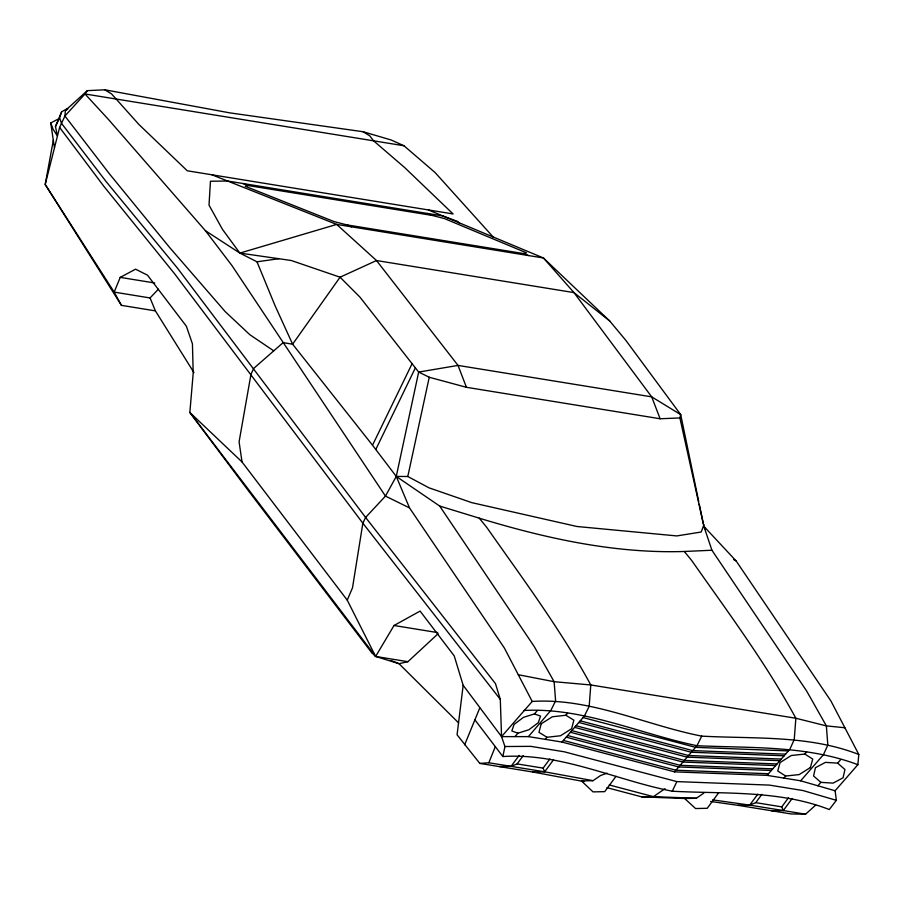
<?xml version="1.0" encoding="UTF-8"?>
<svg xmlns="http://www.w3.org/2000/svg" width="904" height="904" viewBox="0 0 904 904"><rect width="100%" height="100%" fill="white"/><g stroke="black" fill="none" stroke-linecap="round" stroke-linejoin="round"><path stroke-width="1.36" d="M428.417 209.943L543.44 257.979L609.691 320.965L625.726 340.22L680.701 414.608L679.898 417.942L703.877 526.354L711.923 550.242L806.549 690.859L826.369 725.889L827.827 745.077L823.42 754.727L800.65 780.807L767.067 775.361L674.542 771.858L562.005 742.06L528.422 736.613L501.55 736.613L463.164 685.3L454.226 655.897L420.1 611.081L394.02 625.5L375.623 656.451L371.601 652.541L247.436 489.459L189.851 412.45L193.196 373.239L192.439 343.87L186.382 326.242L147.522 275.2L135.577 269.177L120.209 277.381L114.175 292.116L121.43 305.36L155.409 310.874L193.953 372.595M493.448 237.323L435.084 172.54L403.975 145.759L391.116 139.973L363.058 131.724L229.729 112.853L104.83 89.801L87.315 90.649L65.404 110.491L64.918 115.995L59.619 127.441L45.2 184.484L121.43 305.36M474.894 719.821L502.85 756.546C561.26 752.749 615.997 780.231 672.282 791.215C724.838 794.085 779.248 790.006 829.273 809.543L836.358 800.334L835.104 790.763L857.862 764.682L858.8 754.467L830.968 701.052L736.116 560.932L703.877 526.354L705.131 528.817M463.164 685.3L457.074 734.794L479.832 763.428L532.976 772.039L584.108 781.621M57.912 119.226L50.76 122.933L53.302 140.335L45.2 184.484L114.175 292.116L150.064 297.947L158.392 289.201M502.85 756.546L504.94 746.523L501.55 736.613L500.296 699.346L495.471 683.616L365.6 517.438L177.387 268.047L106.13 181.602L61.506 123.373L59.574 117.859L61.664 111.78L67.551 108.491M704.001 524.591L701.199 532.015L676.802 535.925L576.989 526.501L471.73 502.635L428.959 487.81L407.794 476.498L429.253 377.262L418.665 372.064L359.894 297.066L340.073 277.2L291.291 260.51L239.865 253.086L205.423 230.712L108.503 119.509L84.987 93.971L87.315 90.649M541.18 723.855L538.976 732.342L546.976 737.28L560.514 735.754L571.599 728.737L573.87 720.194L565.859 715.256L552.321 716.782L541.236 723.799M810.391 767.564L812.73 759.055L804.831 754.06L791.316 755.495L780.062 762.58L777.756 771.022L785.655 776.027L799.181 774.592L810.425 767.507M50.76 122.933L53.121 129.295L57.37 135.95L55.472 126.47L61.664 111.78M479.922 763.417L488.815 762.773L495.313 746.647M464.667 744.76L479.753 707.979M458.554 722.827L399.014 663.694L375.623 656.451L347.238 600.132L352.492 587.849L362.854 523.201L365.6 517.438L385.466 496.093L396.268 476.419L418.665 372.064L458.023 365.419L651.694 396.856L680.701 414.608L698.724 501.517M55.472 126.47L59.574 117.859M672.282 791.215L676.87 781.598L769.394 785.101L802.978 790.548L836.358 800.334M858.8 754.467C808.741 734.941 754.309 738.975 701.719 736.127C645.411 725.11 590.64 697.662 532.207 701.447L504.375 648.021L409.523 507.912L396.268 476.419L372.516 445.209L412.167 363.532M375.77 449.491L415.422 367.792M701.719 736.127L696.961 745.71L674.542 771.858M499.392 766.581L511.065 766.355L519.156 755.405M488.815 762.773L511.065 766.355L517.122 763.914L523.235 755.62M607.07 773.191L600.606 775.485L593.058 780.672L544.649 771.813L543.112 768.129L549.903 758.919M532.976 772.039L544.649 771.813L553.542 759.755M616.008 776.321L604.686 791.655L593.013 791.881L581.385 780.898L593.058 780.672M718.544 792.966L707.222 808.3L695.549 808.526L684.644 798.503L641.75 796.876L606.957 787.666M710.589 801.464L738.037 805.328L749.71 805.102L757.801 794.153M712.657 799.882L749.71 805.102L755.778 802.65L761.891 794.367M815.679 805.102L805.588 814.199L783.293 810.56L781.768 806.876L788.559 797.667M771.62 810.775L783.293 810.56L792.198 798.503M501.55 736.613L532.207 701.447M514.986 736.613L517.935 733.178L528.896 729.754L538.275 722.691L540.569 716.126L534.456 713.911L523.495 717.335L514.116 724.398L511.811 730.952L517.935 733.178M534.456 713.911L537.405 710.476M528.422 736.613L550.841 710.476L555.598 700.882L554.129 681.695L534.309 646.665L439.683 506.048L396.268 476.419L407.794 476.498M545.214 739.336L546.976 737.28M565.859 715.256L567.633 713.199M562.005 742.06L584.425 715.923L589.182 706.329L590.787 684.961C560.638 629.512 522.783 578.786 486.623 527.202L479.244 518.173L439.683 506.048M767.067 775.361L789.836 749.269L794.243 739.63L795.859 718.251C765.711 662.801 727.856 612.076 691.696 560.503L684.317 551.474C614.901 553.745 545.383 538.321 479.244 518.173M783.858 778.084L785.655 776.027M804.831 754.06L806.628 751.992M817.883 785.791L820.877 782.356L833.104 783.113L843.07 777.802L844.957 769.519L837.646 763.134L825.42 762.377L815.442 767.688L813.566 775.971L820.877 782.356M837.646 763.134L840.641 759.699M391.183 660.508L399.014 663.694L407.907 661.694L438.067 633.749M372.516 445.209L292.613 344.187L283.121 342.65L253.764 368.357L251.007 374.132L239.085 441.841L242.023 461.955L347.238 600.132M665.028 788.661L653.422 796.65L641.75 796.876M684.644 798.503L696.317 798.277L703.866 793.079M65.404 110.491L67.71 109.271M523.597 253.572L526.557 252.871L444.497 218.598L432.27 215.434L247.798 185.478L245.233 186.247L334.22 221.649L346.842 224.881L523.597 253.572L528.433 255.549M459.458 223.005L457.288 221.31L442.824 215.954L227.571 181.015L210.451 181.241L209.016 205.118L222.44 229.333L239.865 253.086L336.683 224.418L543.44 257.979L573.972 292.602L651.694 396.856L660.123 418.755L679.898 417.942M239.865 253.086L256.996 261.81L278.85 258.713M684.317 551.474L711.923 550.242M504.94 746.523L530.738 746.354L564.322 751.8L676.87 781.598M523.97 710.476C583.645 707.335 639.557 733.822 696.961 745.71C750.919 748.173 806.402 745.291 857.862 764.682M738.037 805.328L791.203 813.962L805.588 814.199M788.412 750.908L695.56 747.348L583.024 717.561M785.565 754.162L692.758 750.614L580.221 720.827M784.141 755.789L691.357 752.252L578.82 722.454M781.293 759.055L688.554 755.518L576.017 725.731M779.869 760.682L687.153 757.156L574.616 727.358M777.033 763.948L684.351 760.422L571.814 730.624M775.609 765.575L682.949 762.049L570.413 732.263M772.762 768.841L680.147 765.315L567.61 735.528M771.338 770.468L678.746 766.954L566.209 737.167M768.49 773.722L675.943 770.219L563.407 740.432M696.317 798.277L653.422 796.65L609.262 784.966M844.878 727.754L826.369 725.889L795.859 718.251L590.787 684.961L554.129 681.695L518.297 674.734M403.975 145.759L84.987 93.971L64.918 115.995L109.678 174.167L169.952 247.888L225.164 311.564L249.843 334.717L273.731 350.842M120.209 277.381L154.731 282.986M429.253 377.262L466.441 387.307L660.123 418.755M394.02 625.5L437.705 632.597M407.907 661.694L375.623 656.451L189.851 412.45L242.023 461.955M517.122 763.914L543.112 768.129M755.778 802.65L781.768 806.876M511.065 766.355L544.649 771.813M749.71 805.102L783.293 810.56M800.65 780.807L835.104 790.763M211.954 174.8L336.683 224.418L376.505 260.533L458.023 365.419L466.441 387.307M427.434 213.457L432.27 215.434M346.842 224.881L351.679 226.847M242.961 183.512L247.798 185.478M371.601 652.541L374.211 653.603M409.523 507.912L385.466 496.093L231.955 265.561L205.423 230.712M733.732 559.61L736.116 560.932M363.058 131.724L369.804 135.849L373.601 140.832L404.709 167.602L453.096 213.954L187.275 170.788L138.877 124.447L111.576 93.926L104.83 89.801M609.691 320.965L573.972 292.602L376.505 260.533L340.073 277.2L292.613 344.187L275.189 305.993L256.996 261.81M500.296 699.346L362.854 523.201L174.63 273.81L103.87 186.337L59.619 127.441M150.064 297.947L155.409 310.874M699.3 504.285L703.301 523.597M53.302 140.335L54.489 147.747"/></g></svg>
